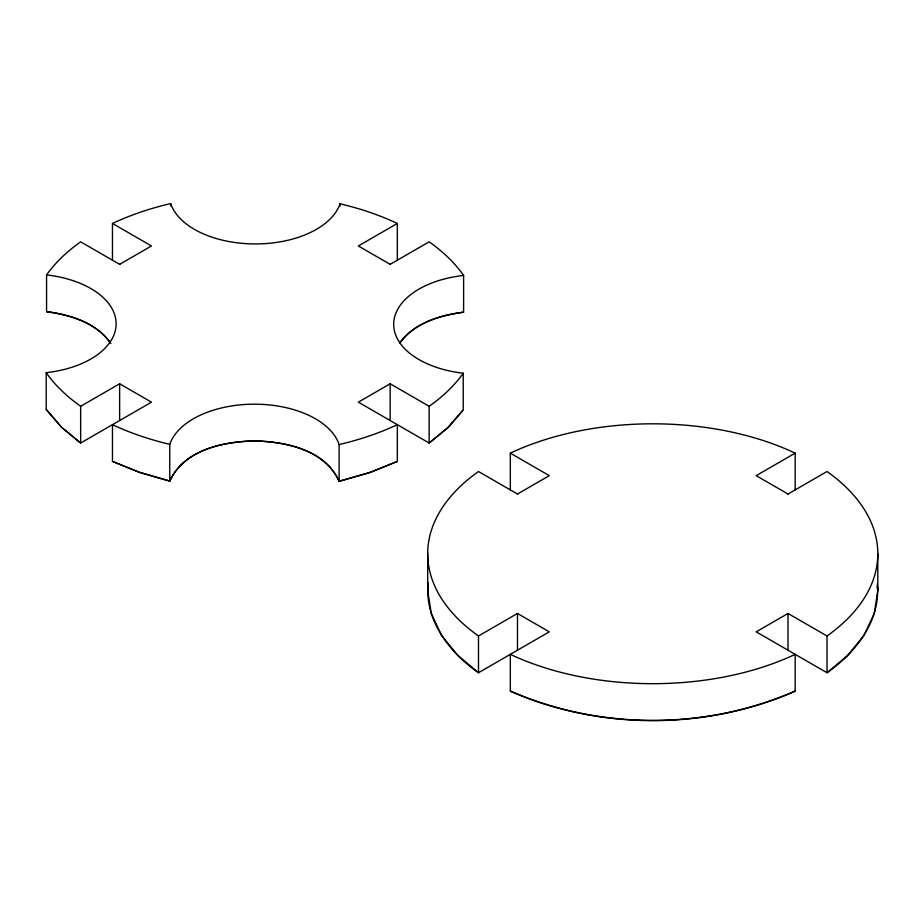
<?xml version="1.0" encoding="UTF-8"?>
<svg xmlns="http://www.w3.org/2000/svg" width="924" height="924" viewBox="0 0 924 924"><rect width="100%" height="100%" fill="white"/><g stroke="black" fill="none" stroke-linecap="round" stroke-linejoin="round"><path stroke-width="1.39" d="M427.697 553.753L427.697 590.505L431.242 613.49L441.568 635.423L457.75 655.382L478.493 672.73L478.493 635.978L517.475 613.467L549.306 631.843L478.493 672.73C449.572 652.691 424.024 619.842 428.286 582.79M877.303 584.083C880.919 620.697 855.555 652.887 827.003 672.73L756.19 631.843L788.01 613.467L827.003 635.978L827.003 672.73L847.735 655.382L863.928 635.423L874.254 613.49L877.8 590.505L877.8 553.753M427.697 590.505L428.32 586.44M112.474 461.411L139.27 472.279L169.773 481.092C183.922 449.63 223.331 441.545 254.597 440.933C285.793 441.626 325.19 449.78 339.12 481.3L370.131 472.418L397.332 461.411L397.332 424.659A225.052 129.938 0 0 1 339.12 444.548A86.267 49.804 0 0 0 254.597 404.181A86.267 49.804 0 0 0 169.773 444.34A225.052 129.938 0 0 1 112.474 424.659L112.474 461.411L139.27 472.279L169.773 481.092C184.153 449.745 223.273 441.66 254.597 440.933C285.851 441.741 324.959 449.896 339.12 481.3L370.131 472.418L397.332 461.411M399.607 343.093C414.148 322.915 440.009 315.188 463.605 312.185L463.605 275.444A225.052 129.938 0 0 0 429.152 241.834L390.02 264.426M463.236 409.956L447.978 427.569L429.152 443.035L358.339 402.159L390.171 383.783L429.152 406.283L429.152 443.035L447.978 427.569L463.236 409.956L463.236 373.204A86.267 49.804 0 0 1 393.682 324.232A86.267 49.804 0 0 1 463.605 275.444M399.988 342.827C414.472 322.811 440.205 315.373 463.605 312.185M119.635 264.333L151.467 245.969L112.474 223.458L112.474 260.21M46.2 409.424L61.585 427.338L80.654 443.035L80.654 406.283L119.635 383.783L151.467 402.159L80.654 443.035L61.585 427.338L46.2 409.424L46.2 372.684A86.267 49.804 0 0 0 116.124 323.885A86.267 49.804 0 0 0 46.57 274.913A225.052 129.938 0 0 1 80.654 241.834L119.785 264.426M397.332 260.21L397.332 223.458L358.339 245.969L390.171 264.333M517.475 494.028L549.306 475.652L510.325 453.141L510.325 489.893M795.171 489.893L795.171 453.141L756.19 475.652L788.01 494.028M787.86 494.121L827.003 471.517A225.052 129.938 0 0 1 827.003 635.978M795.171 691.106C706.005 730.468 599.491 730.468 510.325 691.106L510.325 654.354A225.052 129.938 0 0 0 795.171 654.354L795.171 691.106C705.809 730.156 599.688 730.156 510.325 691.106M46.57 274.913L46.57 311.665C70.12 314.714 95.934 322.499 110.337 342.723M46.57 311.665C70.374 314.911 96.604 322.765 110.811 343.589M517.636 494.121L478.493 471.517A225.052 129.938 0 0 0 478.493 635.978M877.176 586.44L877.8 590.505M788.01 613.467L788.01 650.219M517.475 613.467L517.475 650.219M390.171 383.783L390.171 420.536M397.332 223.458A225.052 129.938 0 0 0 340.032 203.777L340.032 206.075M339.12 444.548L339.12 481.3M112.474 223.458A225.052 129.938 0 0 1 170.686 203.569L170.686 205.856M169.773 444.34L169.773 481.092M119.635 383.783L119.635 420.536M510.325 453.141A225.052 129.938 0 0 1 795.171 453.141M463.236 373.204A225.052 129.938 0 0 1 429.152 406.283M80.654 406.283A225.052 129.938 0 0 1 46.2 372.684M340.032 203.777A86.267 49.804 0 0 1 255.209 243.936A86.267 49.804 0 0 1 170.686 203.569"/></g></svg>
